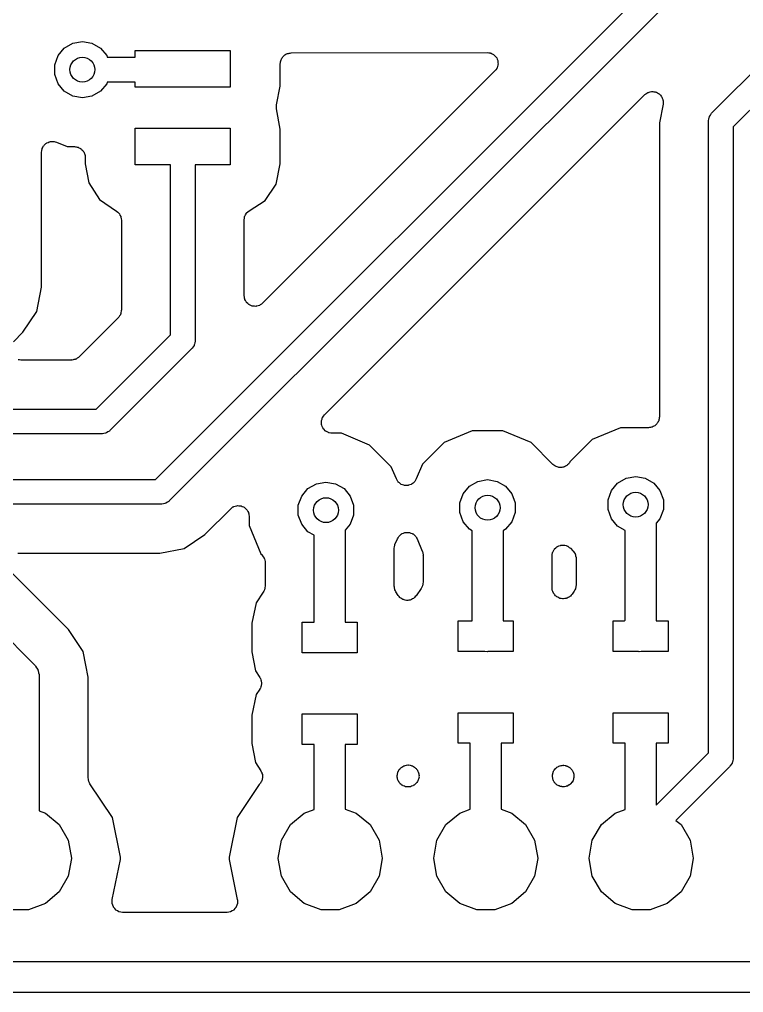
# Model space of a CAD drawing. Extents: x 91.8 to 190.7, y -114.3 to -59.5.
# Drawn here: x 167.14 to 178.97, y -113.23 to -97.33 of the extents above; entities that cross this region are included whole.
import ezdxf

# ---------------------------------------------------------------- set-up
doc = ezdxf.new("R2010")
doc.units = 0
doc.header["$MEASUREMENT"] = 0
doc.layers.add('BLACK', color=7, linetype='CONTINUOUS')

msp = doc.modelspace()

# ---------------------------------------------------------------- linework, layer by layer
at = {"layer": 'Black'}
for p, q in [((169.366, -104.847), (178.607, -95.6058)), ((178.954, -95.8337), (169.594, -105.194)), ((178.456, -98.8563), (180.171, -97.1419)), ((180.454, -97.4332), (178.803, -99.0842)), ((167.773, -97.9205), (167.875, -97.7984)), ((167.875, -97.7984), (168.013, -97.7187)), ((168.013, -97.7187), (168.17, -97.6911)), ((168.17, -97.6911), (168.327, -97.7187)), ((168.327, -97.7187), (168.465, -97.7984)), ((168.465, -97.7984), (168.567, -97.9205)), ((167.718, -98.0703), (167.773, -97.9205)), ((168.567, -97.9205), (168.577, -97.9468)), ((168.577, -97.9468), (169.035, -97.9468)), ((169.035, -97.9468), (169.035, -97.835)), ((169.035, -97.835), (170.585, -97.835)), ((170.585, -97.835), (170.585, -98.435)), ((171.422, -97.9777), (171.427, -97.9634)), ((171.427, -97.9634), (171.437, -97.9516)), ((171.437, -97.9516), (171.445, -97.9381)), ((171.445, -97.9381), (171.457, -97.9284)), ((171.457, -97.9284), (171.467, -97.9167)), ((171.467, -97.9167), (171.48, -97.9089)), ((171.48, -97.9089), (171.492, -97.899)), ((171.492, -97.899), (171.506, -97.8938)), ((171.506, -97.8938), (171.519, -97.8861)), ((171.519, -97.8861), (171.535, -97.8834)), ((171.535, -97.8834), (171.549, -97.8781)), ((171.549, -97.8781), (171.564, -97.8781)), ((171.564, -97.8781), (171.579, -97.8755)), ((171.579, -97.8755), (174.787, -97.8705)), ((174.787, -97.8705), (174.81, -97.8744)), ((174.81, -97.8744), (174.833, -97.8764)), ((174.833, -97.8764), (174.839, -97.8797)), ((174.839, -97.8797), (174.847, -97.881)), ((174.847, -97.881), (174.867, -97.8925)), ((174.867, -97.8925), (174.888, -97.9022)), ((174.888, -97.9022), (174.893, -97.9076)), ((174.893, -97.9076), (174.9, -97.9114)), ((174.9, -97.9114), (174.915, -97.929)), ((174.915, -97.929), (174.931, -97.9453)), ((174.931, -97.9453), (174.934, -97.9522)), ((174.934, -97.9522), (174.939, -97.958)), ((174.939, -97.958), (174.947, -97.9797)), ((167.718, -98.2297), (167.718, -98.0703)), ((171.404, -98.051), (171.407, -98.036)), ((171.404, -98.4174), (171.404, -98.051)), ((171.407, -98.0207), (171.412, -98.0062)), ((171.407, -98.036), (171.407, -98.0207)), ((171.412, -98.0062), (171.415, -97.9909)), ((171.415, -97.9909), (171.422, -97.9777)), ((174.942, -98.1264), (174.939, -98.1335)), ((174.946, -98.1201), (174.942, -98.1264)), ((174.952, -98.0979), (174.946, -98.1201)), ((174.947, -97.9797), (174.957, -98.0005)), ((174.96, -98.0762), (174.952, -98.0979)), ((174.957, -98.0005), (174.957, -98.0081)), ((174.957, -98.0081), (174.96, -98.0152)), ((174.96, -98.0152), (174.96, -98.0383)), ((174.96, -98.0383), (174.962, -98.0613)), ((174.962, -98.0613), (174.96, -98.0686)), ((174.96, -98.0686), (174.96, -98.0762)), ((167.773, -98.3795), (167.718, -98.2297)), ((174.911, -98.1701), (171.113, -101.968)), ((174.924, -98.1512), (174.911, -98.1701)), ((174.939, -98.1335), (174.924, -98.1512)), ((167.875, -98.5016), (167.773, -98.3795)), ((168.567, -98.3795), (168.465, -98.5016)), ((168.577, -98.3532), (168.567, -98.3795)), ((169.035, -98.3532), (168.577, -98.3532)), ((169.035, -98.435), (169.035, -98.3532)), ((170.585, -98.435), (169.035, -98.435)), ((171.342, -98.7229), (171.404, -98.4174)), ((168.013, -98.5813), (167.875, -98.5016)), ((168.17, -98.6089), (168.013, -98.5813)), ((168.327, -98.5813), (168.17, -98.6089)), ((168.465, -98.5016), (168.327, -98.5813)), ((172.125, -103.793), (177.36, -98.5584)), ((177.36, -98.5584), (177.368, -98.5528)), ((177.368, -98.5528), (177.375, -98.5456)), ((177.375, -98.5456), (177.393, -98.5355)), ((177.393, -98.5355), (177.41, -98.5234)), ((177.41, -98.5234), (177.42, -98.5209)), ((177.42, -98.5209), (177.428, -98.5163)), ((177.428, -98.5163), (177.449, -98.5131)), ((177.449, -98.5131), (177.469, -98.5076)), ((177.469, -98.5076), (177.479, -98.5085)), ((177.479, -98.5085), (177.488, -98.507)), ((177.488, -98.507), (177.509, -98.5111)), ((177.509, -98.5111), (177.53, -98.513)), ((177.53, -98.513), (177.539, -98.517)), ((177.539, -98.517), (177.548, -98.5189)), ((177.548, -98.5189), (177.566, -98.5298)), ((177.566, -98.5298), (177.585, -98.5387)), ((177.585, -98.5387), (177.592, -98.5455)), ((177.592, -98.5455), (177.6, -98.5505)), ((177.6, -98.5505), (177.613, -98.5669)), ((177.613, -98.5669), (177.628, -98.5818)), ((177.628, -98.5818), (177.632, -98.5905)), ((177.632, -98.5905), (177.638, -98.5981)), ((177.638, -98.5981), (177.645, -98.618)), ((171.341, -98.7292), (171.342, -98.7261)), ((171.341, -98.7565), (171.341, -98.7292)), ((171.341, -98.7838), (171.341, -98.7565)), ((171.342, -98.7261), (171.342, -98.7229)), ((177.657, -98.7167), (177.597, -99.0173)), ((177.645, -98.618), (177.654, -98.6371)), ((177.654, -98.6371), (177.655, -98.6466)), ((177.655, -98.6466), (177.658, -98.6558)), ((177.658, -98.6558), (177.657, -98.6768)), ((177.657, -98.6768), (177.659, -98.6978)), ((177.659, -98.6978), (177.657, -98.7071)), ((177.657, -98.7071), (177.657, -98.7167)), ((171.342, -98.7869), (171.341, -98.7838)), ((171.342, -98.7902), (171.342, -98.7869)), ((171.404, -99.1214), (171.342, -98.7902)), ((178.409, -98.9305), (178.414, -98.9228)), ((178.414, -98.9228), (178.416, -98.9141)), ((178.416, -98.9141), (178.431, -98.8924)), ((178.431, -98.8924), (178.444, -98.8694)), ((178.444, -98.8694), (178.451, -98.8636)), ((178.451, -98.8636), (178.456, -98.8563)), ((177.597, -99.0173), (177.597, -103.827)), ((178.397, -99), (178.398, -98.9912)), ((178.397, -109.316), (178.397, -99)), ((178.398, -98.9823), (178.404, -98.9567)), ((178.398, -98.9912), (178.398, -98.9823)), ((178.404, -98.9567), (178.409, -98.9305)), ((169.035, -99.705), (169.035, -99.105)), ((169.035, -99.105), (170.585, -99.105)), ((170.585, -99.105), (170.585, -99.705)), ((171.404, -99.6874), (171.404, -99.1214)), ((178.803, -99.0842), (178.803, -109.4)), ((167.531, -99.4029), (167.539, -99.3944)), ((167.539, -99.3944), (167.544, -99.3845)), ((167.544, -99.3845), (167.559, -99.3721)), ((167.559, -99.3721), (167.572, -99.358)), ((167.572, -99.358), (167.582, -99.3527)), ((167.582, -99.3527), (167.591, -99.3453)), ((167.591, -99.3453), (167.609, -99.3387)), ((167.609, -99.3387), (167.626, -99.3299)), ((167.626, -99.3299), (167.637, -99.3284)), ((167.637, -99.3284), (167.648, -99.3245)), ((167.648, -99.3245), (167.667, -99.3245)), ((167.667, -99.3245), (167.687, -99.322)), ((167.687, -99.322), (167.698, -99.3245)), ((167.698, -99.3245), (167.709, -99.3245)), ((167.709, -99.3245), (167.727, -99.331)), ((167.727, -99.331), (167.746, -99.3352)), ((167.746, -99.3352), (167.919, -99.407)), ((167.503, -99.4973), (167.507, -99.4784)), ((167.503, -101.703), (167.503, -99.4973)), ((167.507, -99.4592), (167.512, -99.4486)), ((167.507, -99.4784), (167.507, -99.4592)), ((167.512, -99.4486), (167.514, -99.4373)), ((167.514, -99.4373), (167.523, -99.4206)), ((167.523, -99.4206), (167.531, -99.4029)), ((167.919, -99.407), (168.041, -99.4071)), ((168.041, -99.4071), (168.056, -99.4098)), ((168.056, -99.4098), (168.071, -99.4098)), ((168.071, -99.4098), (168.085, -99.415)), ((168.085, -99.415), (168.101, -99.4177)), ((168.101, -99.4177), (168.114, -99.4254)), ((168.114, -99.4254), (168.128, -99.4306)), ((168.128, -99.4306), (168.14, -99.4405)), ((168.14, -99.4405), (168.153, -99.4482)), ((168.153, -99.4482), (168.163, -99.46)), ((168.163, -99.46), (168.175, -99.4698)), ((168.175, -99.4698), (168.183, -99.4831)), ((168.183, -99.4831), (168.192, -99.495)), ((168.192, -99.495), (168.198, -99.5093)), ((168.198, -99.5093), (168.205, -99.5226)), ((168.205, -99.5226), (168.208, -99.5378)), ((168.208, -99.5378), (168.213, -99.5523)), ((168.213, -99.5523), (168.213, -99.5675)), ((168.213, -99.5675), (168.216, -99.5826)), ((168.216, -99.5826), (168.216, -99.6886)), ((168.216, -99.6886), (168.275, -100)), ((169.607, -99.705), (169.035, -99.705)), ((169.607, -102.486), (169.607, -99.705)), ((170.585, -99.705), (170.013, -99.705)), ((170.013, -99.705), (170.013, -102.57)), ((171.336, -100.022), (171.404, -99.6874)), ((168.275, -100), (168.45, -100.274)), ((171.154, -100.29), (171.336, -100.022)), ((168.45, -100.274), (168.73, -100.465)), ((170.894, -100.457), (171.154, -100.29)), ((168.73, -100.465), (168.747, -100.482)), ((168.747, -100.482), (168.766, -100.497)), ((168.766, -100.497), (168.769, -100.503)), ((168.769, -100.503), (168.774, -100.508)), ((168.774, -100.508), (168.784, -100.529)), ((170.837, -100.522), (170.849, -100.498)), ((170.849, -100.498), (170.852, -100.495)), ((170.852, -100.495), (170.854, -100.492)), ((170.854, -100.492), (170.874, -100.475)), ((170.874, -100.475), (170.894, -100.457)), ((168.784, -100.529), (168.796, -100.55)), ((168.796, -100.55), (168.797, -100.556)), ((168.797, -100.556), (168.8, -100.562)), ((168.8, -100.562), (168.803, -100.586)), ((168.803, -100.586), (168.807, -100.61)), ((168.807, -100.61), (168.807, -102.082)), ((170.813, -100.604), (170.818, -100.579)), ((170.813, -101.844), (170.813, -100.604)), ((170.818, -100.579), (170.821, -100.552)), ((170.821, -100.552), (170.823, -100.549)), ((170.823, -100.549), (170.824, -100.544)), ((170.824, -100.544), (170.837, -100.522)), ((167.424, -102.103), (167.503, -101.703)), ((170.817, -101.867), (170.813, -101.844)), ((170.819, -101.89), (170.817, -101.867)), ((170.822, -101.897), (170.819, -101.89)), ((170.824, -101.904), (170.822, -101.897)), ((170.835, -101.924), (170.824, -101.904)), ((170.845, -101.945), (170.835, -101.924)), ((170.85, -101.95), (170.845, -101.945)), ((167.197, -102.442), (167.424, -102.103)), ((168.806, -102.097), (168.8, -102.119)), ((168.807, -102.082), (168.805, -102.089)), ((168.805, -102.089), (168.806, -102.097)), ((170.854, -101.957), (170.85, -101.95)), ((170.872, -101.972), (170.854, -101.957)), ((170.888, -101.988), (170.872, -101.972)), ((170.895, -101.991), (170.888, -101.988)), ((170.901, -101.996), (170.895, -101.991)), ((170.922, -102.004), (170.901, -101.996)), ((170.943, -102.014), (170.922, -102.004)), ((170.951, -102.015), (170.943, -102.014)), ((170.958, -102.017), (170.951, -102.015)), ((170.981, -102.017), (170.958, -102.017)), ((171.004, -102.019), (170.981, -102.017)), ((171.011, -102.017), (171.004, -102.019)), ((171.019, -102.017), (171.011, -102.017)), ((171.041, -102.009), (171.019, -102.017)), ((171.063, -102.003), (171.041, -102.009)), ((171.069, -101.999), (171.063, -102.003)), ((171.076, -101.996), (171.069, -101.999)), ((171.094, -101.982), (171.076, -101.996)), ((171.113, -101.968), (171.094, -101.982)), ((168.755, -102.206), (168.116, -102.845)), ((168.76, -102.2), (168.755, -102.206)), ((168.766, -102.195), (168.76, -102.2)), ((168.777, -102.175), (168.766, -102.195)), ((168.79, -102.156), (168.777, -102.175)), ((168.792, -102.148), (168.79, -102.156)), ((168.796, -102.142), (168.792, -102.148)), ((168.8, -102.119), (168.796, -102.142)), ((167.042, -102.597), (167.197, -102.442)), ((168.396, -103.697), (169.607, -102.486)), ((170.013, -102.57), (170.012, -102.579)), ((170.012, -102.579), (170.012, -102.588)), ((169.954, -102.714), (168.624, -104.044)), ((169.959, -102.706), (169.954, -102.714)), ((169.966, -102.701), (169.959, -102.706)), ((169.979, -102.678), (169.966, -102.701)), ((169.994, -102.656), (169.979, -102.678)), ((169.996, -102.647), (169.994, -102.656)), ((170.001, -102.639), (169.996, -102.647)), ((170.006, -102.613), (170.001, -102.639)), ((170.012, -102.588), (170.006, -102.613)), ((167.143, -102.893), (167.12, -102.891)), ((167.166, -102.897), (167.143, -102.893)), ((167.992, -102.897), (167.166, -102.897)), ((167.999, -102.895), (167.992, -102.897)), ((168.007, -102.896), (167.999, -102.895)), ((168.029, -102.89), (168.007, -102.896)), ((168.052, -102.886), (168.029, -102.89)), ((168.058, -102.882), (168.052, -102.886)), ((168.066, -102.88), (168.058, -102.882)), ((168.085, -102.867), (168.066, -102.88)), ((168.105, -102.856), (168.085, -102.867)), ((168.11, -102.85), (168.105, -102.856)), ((168.116, -102.845), (168.11, -102.85)), ((147.174, -103.697), (168.396, -103.697)), ((172.085, -103.865), (172.09, -103.843)), ((172.09, -103.843), (172.095, -103.837)), ((172.095, -103.837), (172.098, -103.83)), ((172.098, -103.83), (172.112, -103.812)), ((172.112, -103.812), (172.125, -103.793)), ((177.597, -103.827), (177.594, -103.843)), ((177.594, -103.843), (177.594, -103.858)), ((172.075, -103.902), (172.077, -103.895)), ((172.077, -103.925), (172.075, -103.902)), ((172.077, -103.887), (172.085, -103.865)), ((172.077, -103.895), (172.077, -103.887)), ((172.077, -103.948), (172.077, -103.925)), ((172.079, -103.955), (172.077, -103.948)), ((172.08, -103.963), (172.079, -103.955)), ((172.09, -103.984), (172.08, -103.963)), ((172.097, -104.005), (172.09, -103.984)), ((172.102, -104.011), (172.097, -104.005)), ((172.106, -104.018), (172.102, -104.011)), ((176.961, -104.003), (176.499, -104.194)), ((177.421, -104.003), (176.961, -104.003)), ((177.436, -104), (177.421, -104.003)), ((177.452, -104), (177.436, -104)), ((177.466, -103.995), (177.452, -104)), ((177.481, -103.992), (177.466, -103.995)), ((177.495, -103.985), (177.481, -103.992)), ((177.509, -103.979), (177.495, -103.985)), ((177.521, -103.97), (177.509, -103.979)), ((177.534, -103.962), (177.521, -103.97)), ((177.544, -103.95), (177.534, -103.962)), ((177.556, -103.94), (177.544, -103.95)), ((177.563, -103.927), (177.556, -103.94)), ((177.573, -103.915), (177.563, -103.927)), ((177.578, -103.901), (177.573, -103.915)), ((177.586, -103.888), (177.578, -103.901)), ((177.589, -103.872), (177.586, -103.888)), ((177.594, -103.858), (177.589, -103.872)), ((168.48, -104.103), (147.09, -104.103)), ((168.489, -104.102), (168.48, -104.103)), ((168.498, -104.102), (168.489, -104.102)), ((168.523, -104.096), (168.498, -104.102)), ((168.549, -104.091), (168.523, -104.096)), ((168.557, -104.086), (168.549, -104.091)), ((168.566, -104.084), (168.557, -104.086)), ((168.588, -104.069), (168.566, -104.084)), ((168.611, -104.056), (168.588, -104.069)), ((168.616, -104.049), (168.611, -104.056)), ((168.624, -104.044), (168.616, -104.049)), ((172.122, -104.034), (172.106, -104.018)), ((172.137, -104.052), (172.122, -104.034)), ((172.143, -104.056), (172.137, -104.052)), ((172.149, -104.061), (172.143, -104.056)), ((172.17, -104.071), (172.149, -104.061)), ((172.189, -104.082), (172.17, -104.071)), ((172.197, -104.084), (172.189, -104.082)), ((172.204, -104.087), (172.197, -104.084)), ((172.227, -104.089), (172.204, -104.087)), ((172.249, -104.093), (172.227, -104.089)), ((172.401, -104.093), (172.249, -104.093)), ((172.863, -104.285), (172.401, -104.093)), ((174.541, -104.053), (174.079, -104.244)), ((175.041, -104.053), (174.541, -104.053)), ((175.503, -104.245), (175.041, -104.053)), ((173.216, -104.639), (172.863, -104.285)), ((174.079, -104.244), (173.725, -104.597)), ((175.859, -104.602), (175.503, -104.245)), ((176.499, -104.194), (176.144, -104.548)), ((173.3, -104.84), (173.216, -104.639)), ((173.725, -104.597), (173.624, -104.84)), ((175.875, -104.613), (175.859, -104.602)), ((175.889, -104.626), (175.875, -104.613)), ((175.9, -104.63), (175.889, -104.626)), ((175.909, -104.637), (175.9, -104.63)), ((175.928, -104.642), (175.909, -104.637)), ((175.945, -104.649), (175.928, -104.642)), ((175.957, -104.65), (175.945, -104.649)), ((175.968, -104.653), (175.957, -104.65)), ((176.017, -104.648), (176.006, -104.652)), ((176.029, -104.647), (176.017, -104.648)), ((176.046, -104.639), (176.029, -104.647)), ((176.064, -104.633), (176.046, -104.639)), ((176.074, -104.626), (176.064, -104.633)), ((176.084, -104.622), (176.074, -104.626)), ((176.098, -104.608), (176.084, -104.622)), ((176.113, -104.596), (176.098, -104.608)), ((176.119, -104.587), (176.113, -104.596)), ((176.127, -104.578), (176.119, -104.587)), ((176.135, -104.561), (176.127, -104.578)), ((176.144, -104.548), (176.135, -104.561)), ((175.987, -104.651), (175.968, -104.653)), ((176.006, -104.652), (175.987, -104.651)), ((177.053, -104.829), (177.21, -104.801)), ((177.21, -104.801), (177.367, -104.829)), ((146.704, -104.847), (169.366, -104.847)), ((171.855, -104.998), (171.993, -104.919)), ((171.993, -104.919), (172.15, -104.891)), ((172.15, -104.891), (172.307, -104.919)), ((172.307, -104.919), (172.445, -104.998)), ((173.312, -104.859), (173.3, -104.84)), ((173.322, -104.88), (173.312, -104.859)), ((173.328, -104.885), (173.322, -104.88)), ((173.332, -104.891), (173.328, -104.885)), ((173.35, -104.905), (173.332, -104.891)), ((173.367, -104.921), (173.35, -104.905)), ((173.374, -104.924), (173.367, -104.921)), ((173.381, -104.928), (173.374, -104.924)), ((173.402, -104.935), (173.381, -104.928)), ((173.424, -104.944), (173.402, -104.935)), ((173.431, -104.945), (173.424, -104.944)), ((173.439, -104.947), (173.431, -104.945)), ((173.462, -104.946), (173.439, -104.947)), ((173.484, -104.947), (173.462, -104.946)), ((173.492, -104.945), (173.484, -104.947)), ((173.5, -104.944), (173.492, -104.945)), ((173.521, -104.935), (173.5, -104.944)), ((173.543, -104.929), (173.521, -104.935)), ((173.549, -104.924), (173.543, -104.929)), ((173.556, -104.921), (173.549, -104.924)), ((173.573, -104.906), (173.556, -104.921)), ((173.591, -104.892), (173.573, -104.906)), ((173.595, -104.885), (173.591, -104.892)), ((173.601, -104.88), (173.595, -104.885)), ((173.611, -104.86), (173.601, -104.88)), ((173.624, -104.84), (173.611, -104.86)), ((174.393, -105.081), (174.495, -104.958)), ((174.495, -104.958), (174.633, -104.879)), ((174.633, -104.879), (174.79, -104.851)), ((174.79, -104.851), (174.947, -104.879)), ((174.947, -104.879), (175.085, -104.958)), ((175.085, -104.958), (175.187, -105.081)), ((176.813, -105.031), (176.915, -104.908)), ((176.915, -104.908), (177.053, -104.829)), ((177.367, -104.829), (177.505, -104.908)), ((177.505, -104.908), (177.607, -105.031)), ((171.698, -105.27), (171.753, -105.121)), ((171.753, -105.121), (171.855, -104.998)), ((172.445, -104.998), (172.547, -105.121)), ((172.547, -105.121), (172.602, -105.27)), ((174.338, -105.23), (174.393, -105.081)), ((175.187, -105.081), (175.242, -105.23)), ((176.758, -105.18), (176.813, -105.031)), ((177.607, -105.031), (177.662, -105.18)), ((169.45, -105.253), (146.62, -105.253)), ((169.459, -105.252), (169.45, -105.253)), ((169.468, -105.252), (169.459, -105.252)), ((169.493, -105.246), (169.468, -105.252)), ((169.519, -105.241), (169.493, -105.246)), ((169.527, -105.236), (169.519, -105.241)), ((169.536, -105.234), (169.527, -105.236)), ((169.558, -105.219), (169.536, -105.234)), ((169.581, -105.206), (169.558, -105.219)), ((169.586, -105.199), (169.581, -105.206)), ((169.594, -105.194), (169.586, -105.199)), ((170.643, -105.291), (170.665, -105.285)), ((170.665, -105.285), (170.687, -105.277)), ((170.687, -105.277), (170.695, -105.277)), ((170.695, -105.277), (170.702, -105.275)), ((170.702, -105.275), (170.725, -105.277)), ((170.725, -105.277), (170.748, -105.277)), ((170.748, -105.277), (170.755, -105.28)), ((170.755, -105.28), (170.763, -105.28)), ((170.763, -105.28), (170.783, -105.29)), ((171.698, -105.43), (171.698, -105.27)), ((172.602, -105.27), (172.602, -105.43)), ((174.338, -105.39), (174.338, -105.23)), ((175.242, -105.23), (175.242, -105.39)), ((176.758, -105.34), (176.758, -105.18)), ((177.662, -105.18), (177.662, -105.34)), ((170.172, -105.747), (170.593, -105.326)), ((170.593, -105.326), (170.612, -105.312)), ((170.612, -105.312), (170.63, -105.298)), ((170.63, -105.298), (170.637, -105.295)), ((170.637, -105.295), (170.643, -105.291)), ((170.783, -105.29), (170.805, -105.298)), ((170.805, -105.298), (170.811, -105.303)), ((170.811, -105.303), (170.818, -105.306)), ((170.818, -105.306), (170.834, -105.322)), ((170.834, -105.322), (170.852, -105.337)), ((170.852, -105.337), (170.856, -105.344)), ((170.856, -105.344), (170.861, -105.349)), ((170.861, -105.349), (170.871, -105.37)), ((170.871, -105.37), (170.882, -105.39)), ((170.882, -105.39), (170.884, -105.397)), ((170.884, -105.397), (170.887, -105.404)), ((170.887, -105.404), (170.889, -105.427)), ((170.889, -105.427), (170.893, -105.45)), ((171.753, -105.579), (171.698, -105.43)), ((172.602, -105.43), (172.547, -105.579)), ((174.393, -105.539), (174.338, -105.39)), ((175.242, -105.39), (175.187, -105.539)), ((176.813, -105.489), (176.758, -105.34)), ((177.662, -105.34), (177.607, -105.489)), ((170.893, -105.45), (170.893, -105.599)), ((170.893, -105.599), (171.084, -106.061)), ((171.855, -105.702), (171.753, -105.579)), ((172.547, -105.579), (172.464, -105.679)), ((174.495, -105.662), (174.393, -105.539)), ((175.187, -105.539), (175.085, -105.662)), ((176.915, -105.612), (176.813, -105.489)), ((177.607, -105.489), (177.544, -105.565)), ((177.544, -105.565), (177.544, -107.16)), ((169.833, -105.974), (170.172, -105.747)), ((171.956, -105.76), (171.855, -105.702)), ((171.956, -107.18), (171.956, -105.76)), ((172.464, -105.679), (172.464, -107.18)), ((173.349, -105.768), (173.367, -105.754)), ((173.367, -105.754), (173.384, -105.739)), ((173.384, -105.739), (173.391, -105.736)), ((173.391, -105.736), (173.397, -105.731)), ((173.397, -105.731), (173.419, -105.724)), ((173.419, -105.724), (173.44, -105.716)), ((173.44, -105.716), (173.448, -105.715)), ((173.448, -105.715), (173.456, -105.713)), ((173.456, -105.713), (173.478, -105.714)), ((173.478, -105.714), (173.501, -105.713)), ((173.501, -105.713), (173.509, -105.715)), ((173.509, -105.715), (173.516, -105.716)), ((173.516, -105.716), (173.538, -105.725)), ((173.538, -105.725), (173.559, -105.732)), ((173.559, -105.732), (173.566, -105.736)), ((173.566, -105.736), (173.573, -105.739)), ((173.573, -105.739), (173.59, -105.755)), ((173.59, -105.755), (173.608, -105.769)), ((174.536, -105.685), (174.495, -105.662)), ((174.536, -107.16), (174.536, -105.685)), ((175.085, -105.662), (175.044, -105.685)), ((175.044, -105.685), (175.044, -107.16)), ((177.036, -105.681), (176.915, -105.612)), ((177.036, -107.15), (177.036, -105.681)), ((173.27, -105.947), (173.275, -105.92)), ((173.275, -105.92), (173.277, -105.917)), ((173.277, -105.913), (173.316, -105.82)), ((173.277, -105.917), (173.277, -105.913)), ((173.316, -105.82), (173.329, -105.8)), ((173.329, -105.8), (173.339, -105.78)), ((173.339, -105.78), (173.345, -105.775)), ((173.345, -105.775), (173.349, -105.768)), ((173.608, -105.769), (173.612, -105.775)), ((173.612, -105.775), (173.618, -105.78)), ((173.618, -105.78), (173.628, -105.801)), ((173.628, -105.801), (173.64, -105.82)), ((173.64, -105.82), (173.723, -106.019)), ((175.982, -105.925), (175.989, -105.922)), ((175.989, -105.922), (176.012, -105.922)), ((176.012, -105.922), (176.035, -105.921)), ((176.035, -105.921), (176.042, -105.922)), ((176.042, -105.922), (176.05, -105.922)), ((176.05, -105.922), (176.072, -105.93)), ((167.117, -106.053), (169.433, -106.053)), ((169.433, -106.053), (169.833, -105.974)), ((171.084, -106.061), (171.105, -106.082)), ((171.105, -106.082), (171.109, -106.089)), ((173.264, -105.973), (173.27, -105.947)), ((173.265, -105.977), (173.264, -105.973)), ((173.264, -105.98), (173.265, -105.977)), ((173.264, -106.59), (173.264, -105.98)), ((173.723, -106.019), (173.724, -106.023)), ((173.724, -106.023), (173.725, -106.026)), ((173.725, -106.026), (173.73, -106.052)), ((173.73, -106.052), (173.736, -106.079)), ((173.736, -106.079), (173.735, -106.082)), ((173.735, -106.082), (173.736, -106.086)), ((175.844, -106.095), (175.848, -106.073)), ((175.848, -106.073), (175.85, -106.05)), ((175.85, -106.05), (175.853, -106.043)), ((175.853, -106.043), (175.855, -106.035)), ((175.855, -106.035), (175.866, -106.015)), ((175.866, -106.015), (175.876, -105.995)), ((175.876, -105.995), (175.881, -105.989)), ((175.881, -105.989), (175.885, -105.983)), ((175.885, -105.983), (175.903, -105.968)), ((175.903, -105.968), (175.919, -105.951)), ((175.919, -105.951), (175.926, -105.948)), ((175.926, -105.948), (175.932, -105.943)), ((175.932, -105.943), (175.953, -105.935)), ((175.953, -105.935), (175.974, -105.926)), ((175.974, -105.926), (175.982, -105.925)), ((176.072, -105.93), (176.094, -105.936)), ((176.094, -105.936), (176.1, -105.941)), ((176.1, -105.941), (176.107, -105.943)), ((176.107, -105.943), (176.125, -105.958)), ((176.125, -105.958), (176.144, -105.971)), ((176.144, -105.971), (176.185, -106.012)), ((176.185, -106.012), (176.189, -106.019)), ((176.189, -106.019), (176.195, -106.024)), ((176.195, -106.024), (176.206, -106.044)), ((176.206, -106.044), (176.22, -106.062)), ((176.22, -106.062), (176.222, -106.07)), ((176.222, -106.07), (176.225, -106.076)), ((176.225, -106.076), (176.229, -106.099)), ((165.74, -106.23), (167.39, -107.88)), ((171.109, -106.089), (171.115, -106.094)), ((171.115, -106.094), (171.126, -106.113)), ((171.126, -106.113), (171.14, -106.132)), ((171.14, -106.132), (171.142, -106.14)), ((171.142, -106.14), (171.145, -106.146)), ((171.145, -106.146), (171.149, -106.169)), ((171.149, -106.169), (171.155, -106.191)), ((171.155, -106.191), (171.155, -106.199)), ((171.155, -106.199), (171.156, -106.206)), ((171.156, -106.206), (171.156, -106.593)), ((173.736, -106.086), (173.736, -106.529)), ((175.844, -106.617), (175.844, -106.095)), ((176.229, -106.099), (176.235, -106.121)), ((176.235, -106.121), (176.235, -106.129)), ((176.235, -106.129), (176.236, -106.136)), ((176.236, -106.136), (176.236, -106.573)), ((167.943, -107.302), (166.993, -106.353)), ((173.732, -106.551), (173.731, -106.572)), ((173.736, -106.529), (173.732, -106.551)), ((171.125, -106.692), (171.009, -106.863)), ((171.134, -106.672), (171.125, -106.692)), ((171.145, -106.653), (171.134, -106.672)), ((171.147, -106.644), (171.145, -106.653)), ((171.151, -106.636), (171.147, -106.644)), ((171.152, -106.614), (171.151, -106.636)), ((171.156, -106.593), (171.152, -106.614)), ((173.267, -106.609), (173.264, -106.59)), ((173.268, -106.629), (173.267, -106.609)), ((173.273, -106.639), (173.268, -106.629)), ((173.275, -106.65), (173.273, -106.639)), ((173.284, -106.667), (173.275, -106.65)), ((173.292, -106.685), (173.284, -106.667)), ((173.33, -106.745), (173.292, -106.685)), ((173.705, -106.628), (173.623, -106.749)), ((173.714, -106.608), (173.705, -106.628)), ((173.725, -106.589), (173.714, -106.608)), ((173.727, -106.58), (173.725, -106.589)), ((173.731, -106.572), (173.727, -106.58)), ((175.847, -106.636), (175.844, -106.617)), ((175.848, -106.655), (175.847, -106.636)), ((175.853, -106.666), (175.848, -106.655)), ((175.855, -106.677), (175.853, -106.666)), ((175.864, -106.693), (175.855, -106.677)), ((175.865, -106.695), (175.864, -106.693)), ((175.867, -106.701), (175.865, -106.695)), ((175.869, -106.704), (175.867, -106.701)), ((175.872, -106.711), (175.869, -106.704)), ((175.877, -106.72), (175.872, -106.711)), ((176.205, -106.672), (176.17, -106.724)), ((176.214, -106.652), (176.205, -106.672)), ((176.225, -106.633), (176.214, -106.652)), ((176.227, -106.624), (176.225, -106.633)), ((176.231, -106.616), (176.227, -106.624)), ((176.232, -106.595), (176.231, -106.616)), ((176.236, -106.573), (176.232, -106.595)), ((171.009, -106.863), (170.941, -107.198)), ((173.344, -106.759), (173.33, -106.745)), ((173.355, -106.775), (173.344, -106.759)), ((173.364, -106.781), (173.355, -106.775)), ((173.372, -106.789), (173.364, -106.781)), ((173.389, -106.798), (173.372, -106.789)), ((173.406, -106.81), (173.389, -106.798)), ((173.416, -106.812), (173.406, -106.81)), ((173.426, -106.817), (173.416, -106.812)), ((173.446, -106.82), (173.426, -106.817)), ((173.465, -106.825), (173.446, -106.82)), ((173.476, -106.824), (173.465, -106.825)), ((173.486, -106.825), (173.476, -106.824)), ((173.506, -106.821), (173.486, -106.825)), ((173.525, -106.819), (173.506, -106.821)), ((173.535, -106.814), (173.525, -106.819)), ((173.546, -106.812), (173.535, -106.814)), ((173.563, -106.801), (173.546, -106.812)), ((173.58, -106.792), (173.563, -106.801)), ((173.588, -106.785), (173.58, -106.792)), ((173.597, -106.779), (173.588, -106.785)), ((173.609, -106.763), (173.597, -106.779)), ((173.623, -106.749), (173.609, -106.763)), ((175.883, -106.727), (175.877, -106.72)), ((175.885, -106.729), (175.883, -106.727)), ((175.889, -106.733), (175.885, -106.729)), ((175.891, -106.734), (175.889, -106.733)), ((175.902, -106.75), (175.891, -106.734)), ((175.911, -106.757), (175.902, -106.75)), ((175.919, -106.765), (175.911, -106.757)), ((175.936, -106.774), (175.919, -106.765)), ((175.953, -106.785), (175.936, -106.774)), ((175.963, -106.788), (175.953, -106.785)), ((175.973, -106.793), (175.963, -106.788)), ((175.992, -106.795), (175.973, -106.793)), ((176.012, -106.8), (175.992, -106.795)), ((176.023, -106.799), (176.012, -106.8)), ((176.033, -106.8), (176.023, -106.799)), ((176.053, -106.796), (176.033, -106.8)), ((176.072, -106.794), (176.053, -106.796)), ((176.082, -106.789), (176.072, -106.794)), ((176.093, -106.787), (176.082, -106.789)), ((176.109, -106.776), (176.093, -106.787)), ((176.127, -106.768), (176.109, -106.776)), ((176.135, -106.76), (176.127, -106.768)), ((176.144, -106.754), (176.135, -106.76)), ((176.156, -106.738), (176.144, -106.754)), ((176.17, -106.724), (176.156, -106.738)), ((171.76, -107.68), (171.76, -107.18)), ((171.76, -107.18), (171.956, -107.18)), ((172.464, -107.18), (172.66, -107.18)), ((172.66, -107.18), (172.66, -107.68)), ((174.31, -107.66), (174.31, -107.16)), ((174.31, -107.16), (174.536, -107.16)), ((175.044, -107.16), (175.21, -107.16)), ((175.21, -107.16), (175.21, -107.66)), ((176.84, -107.66), (176.84, -107.16)), ((176.84, -107.16), (177.026, -107.16)), ((177.026, -107.16), (177.036, -107.15)), ((177.544, -107.16), (177.74, -107.16)), ((177.74, -107.16), (177.74, -107.66)), ((168.181, -107.658), (167.943, -107.302)), ((170.941, -107.198), (170.941, -107.664)), ((168.226, -107.885), (168.181, -107.658)), ((170.941, -107.664), (171, -107.975)), ((174.747, -107.66), (174.31, -107.66)), ((174.782, -107.663), (174.747, -107.66)), ((174.793, -107.66), (174.782, -107.663)), ((175.21, -107.66), (174.793, -107.66)), ((177.246, -107.66), (176.84, -107.66)), ((177.257, -107.66), (177.246, -107.66)), ((177.246, -107.66), (177.246, -107.66)), ((177.268, -107.663), (177.257, -107.66)), ((177.301, -107.66), (177.268, -107.663)), ((177.334, -107.66), (177.301, -107.66)), ((177.74, -107.66), (177.334, -107.66)), ((177.334, -107.66), (177.334, -107.66)), ((172.166, -107.68), (171.76, -107.68)), ((172.254, -107.68), (172.166, -107.68)), ((172.166, -107.68), (172.166, -107.68)), ((172.66, -107.68), (172.254, -107.68)), ((172.254, -107.68), (172.254, -107.68)), ((167.39, -107.88), (167.396, -107.89)), ((167.396, -107.89), (167.405, -107.897)), ((167.405, -107.897), (167.421, -107.925)), ((167.421, -107.925), (167.44, -107.953)), ((167.44, -107.953), (167.443, -107.963)), ((167.443, -107.963), (167.449, -107.973)), ((167.449, -107.973), (167.454, -108.006)), ((168.264, -108.077), (168.226, -107.885)), ((171, -107.975), (171.069, -108.084)), ((167.454, -108.006), (167.463, -108.038)), ((167.463, -108.038), (167.462, -108.049)), ((167.462, -108.049), (167.464, -108.06)), ((167.464, -108.06), (167.464, -110.264)), ((168.264, -109.726), (168.264, -108.077)), ((171.069, -108.084), (171.074, -108.094)), ((171.074, -108.094), (171.08, -108.103)), ((171.08, -108.103), (171.085, -108.122)), ((171.085, -108.122), (171.093, -108.14)), ((171.093, -108.14), (171.093, -108.151)), ((171.067, -108.278), (171.009, -108.363)), ((171.071, -108.268), (171.067, -108.278)), ((171.078, -108.259), (171.071, -108.268)), ((171.084, -108.24), (171.078, -108.259)), ((171.092, -108.222), (171.084, -108.24)), ((171.093, -108.211), (171.092, -108.222)), ((171.093, -108.151), (171.096, -108.162)), ((171.096, -108.201), (171.093, -108.211)), ((171.096, -108.162), (171.095, -108.181)), ((171.095, -108.181), (171.096, -108.201)), ((171.009, -108.363), (170.941, -108.698)), ((170.941, -108.698), (170.941, -109.164)), ((171.76, -109.18), (171.76, -108.68)), ((171.76, -108.68), (172.166, -108.68)), ((172.166, -108.68), (172.166, -108.68)), ((172.166, -108.68), (172.254, -108.68)), ((172.254, -108.68), (172.66, -108.68)), ((172.254, -108.68), (172.254, -108.68)), ((172.66, -108.68), (172.66, -109.18)), ((174.31, -109.16), (174.31, -108.66)), ((174.31, -108.66), (174.716, -108.66)), ((174.716, -108.66), (174.716, -108.66)), ((174.716, -108.66), (174.804, -108.66)), ((174.804, -108.66), (175.21, -108.66)), ((174.804, -108.66), (174.804, -108.66)), ((175.21, -108.66), (175.21, -109.16)), ((176.84, -109.16), (176.84, -108.66)), ((176.84, -108.66), (177.246, -108.66)), ((177.246, -108.66), (177.246, -108.66)), ((177.246, -108.66), (177.334, -108.66)), ((177.334, -108.66), (177.334, -108.66)), ((177.334, -108.66), (177.74, -108.66)), ((177.74, -108.66), (177.74, -109.16)), ((170.941, -109.164), (171, -109.475)), ((171.956, -109.18), (171.76, -109.18)), ((171.956, -110.242), (171.956, -109.18)), ((172.66, -109.18), (172.464, -109.18)), ((172.464, -109.18), (172.464, -110.235)), ((174.506, -109.16), (174.31, -109.16)), ((174.506, -110.238), (174.506, -109.16)), ((175.21, -109.16), (175.014, -109.16)), ((175.014, -109.16), (175.014, -110.238)), ((177.036, -109.16), (176.84, -109.16)), ((177.036, -110.242), (177.036, -109.16)), ((177.74, -109.16), (177.544, -109.16)), ((177.544, -109.16), (177.544, -110.169)), ((177.544, -110.169), (178.397, -109.316)), ((178.802, -109.418), (178.796, -109.443)), ((178.803, -109.4), (178.802, -109.409)), ((178.802, -109.409), (178.802, -109.418)), ((171, -109.475), (171.087, -109.612)), ((173.357, -109.581), (173.36, -109.576)), ((173.36, -109.576), (173.363, -109.574)), ((173.363, -109.574), (173.373, -109.561)), ((173.373, -109.561), (173.382, -109.555)), ((173.382, -109.555), (173.39, -109.548)), ((173.39, -109.548), (173.407, -109.539)), ((173.407, -109.539), (173.424, -109.528)), ((173.424, -109.528), (173.435, -109.526)), ((173.435, -109.526), (173.445, -109.521)), ((173.445, -109.521), (173.464, -109.519)), ((173.464, -109.519), (173.484, -109.515)), ((173.484, -109.515), (173.494, -109.516)), ((173.494, -109.516), (173.505, -109.515)), ((173.505, -109.515), (173.524, -109.52)), ((173.524, -109.52), (173.544, -109.523)), ((173.544, -109.523), (173.554, -109.528)), ((173.554, -109.528), (173.564, -109.53)), ((173.564, -109.53), (173.581, -109.541)), ((173.581, -109.541), (173.598, -109.551)), ((173.598, -109.551), (173.606, -109.559)), ((173.606, -109.559), (173.615, -109.565)), ((173.615, -109.565), (173.621, -109.573)), ((173.621, -109.573), (173.622, -109.574)), ((173.622, -109.574), (173.628, -109.582)), ((175.89, -109.586), (175.898, -109.574)), ((175.898, -109.574), (175.902, -109.571)), ((175.902, -109.571), (175.906, -109.566)), ((175.906, -109.566), (175.915, -109.56)), ((175.915, -109.56), (175.923, -109.552)), ((175.923, -109.552), (175.937, -109.545)), ((175.937, -109.545), (175.947, -109.538)), ((175.947, -109.538), (175.951, -109.537)), ((175.951, -109.537), (175.957, -109.533)), ((175.957, -109.533), (175.968, -109.531)), ((175.968, -109.531), (175.978, -109.526)), ((175.978, -109.526), (175.995, -109.524)), ((175.995, -109.524), (176.005, -109.521)), ((176.005, -109.521), (176.009, -109.522)), ((176.009, -109.522), (176.017, -109.52)), ((176.017, -109.52), (176.027, -109.521)), ((176.027, -109.521), (176.038, -109.52)), ((176.038, -109.52), (176.057, -109.525)), ((176.057, -109.525), (176.066, -109.525)), ((176.066, -109.525), (176.068, -109.526)), ((176.068, -109.526), (176.077, -109.527)), ((176.077, -109.527), (176.087, -109.532)), ((176.087, -109.532), (176.097, -109.535)), ((176.097, -109.535), (176.114, -109.546)), ((176.114, -109.546), (176.122, -109.55)), ((176.122, -109.55), (176.124, -109.551)), ((176.124, -109.551), (176.125, -109.552)), ((176.125, -109.552), (176.131, -109.555)), ((176.131, -109.555), (176.139, -109.563)), ((176.139, -109.563), (176.148, -109.57)), ((176.148, -109.57), (176.158, -109.584)), ((178.744, -109.544), (177.867, -110.42)), ((178.749, -109.536), (178.744, -109.544)), ((178.756, -109.531), (178.749, -109.536)), ((178.769, -109.508), (178.756, -109.531)), ((178.784, -109.486), (178.769, -109.508)), ((178.786, -109.477), (178.784, -109.486)), ((178.791, -109.469), (178.786, -109.477)), ((178.796, -109.443), (178.791, -109.469)), ((168.268, -109.747), (168.264, -109.726)), ((171.087, -109.612), (171.093, -109.624)), ((171.093, -109.624), (171.1, -109.636)), ((171.1, -109.636), (171.104, -109.652)), ((171.104, -109.652), (171.111, -109.668)), ((171.114, -109.729), (171.11, -109.742)), ((171.111, -109.668), (171.111, -109.682)), ((171.111, -109.682), (171.115, -109.695)), ((171.115, -109.695), (171.113, -109.712)), ((171.113, -109.712), (171.114, -109.729)), ((173.312, -109.686), (173.316, -109.67)), ((173.313, -109.7), (173.312, -109.686)), ((173.312, -109.715), (173.313, -109.7)), ((173.317, -109.73), (173.312, -109.715)), ((173.316, -109.67), (173.317, -109.654)), ((173.317, -109.654), (173.323, -109.641)), ((173.319, -109.747), (173.317, -109.73)), ((173.323, -109.641), (173.326, -109.627)), ((173.326, -109.627), (173.334, -109.615)), ((173.334, -109.615), (173.336, -109.61)), ((173.336, -109.61), (173.338, -109.607)), ((173.338, -109.607), (173.342, -109.599)), ((173.342, -109.599), (173.347, -109.591)), ((173.347, -109.591), (173.357, -109.581)), ((173.628, -109.582), (173.64, -109.595)), ((173.64, -109.595), (173.643, -109.601)), ((173.643, -109.601), (173.647, -109.61)), ((173.647, -109.61), (173.65, -109.614)), ((173.65, -109.614), (173.651, -109.617)), ((173.651, -109.617), (173.656, -109.625)), ((173.656, -109.625), (173.66, -109.641)), ((173.66, -109.641), (173.667, -109.657)), ((173.666, -109.731), (173.664, -109.745)), ((173.67, -109.718), (173.666, -109.731)), ((173.667, -109.657), (173.667, -109.671)), ((173.667, -109.671), (173.671, -109.684)), ((173.671, -109.684), (173.669, -109.701)), ((173.669, -109.701), (173.67, -109.718)), ((175.849, -109.684), (175.851, -109.677)), ((175.851, -109.699), (175.849, -109.684)), ((175.85, -109.713), (175.851, -109.699)), ((175.854, -109.726), (175.85, -109.713)), ((175.851, -109.673), (175.854, -109.665)), ((175.851, -109.677), (175.851, -109.673)), ((175.854, -109.652), (175.86, -109.639)), ((175.854, -109.665), (175.854, -109.652)), ((175.854, -109.734), (175.854, -109.726)), ((175.855, -109.737), (175.854, -109.734)), ((175.856, -109.745), (175.855, -109.737)), ((175.86, -109.639), (175.864, -109.625)), ((175.864, -109.625), (175.867, -109.62)), ((175.867, -109.62), (175.869, -109.615)), ((175.869, -109.615), (175.875, -109.607)), ((175.875, -109.607), (175.88, -109.597)), ((175.88, -109.596), (175.89, -109.586)), ((175.88, -109.597), (175.88, -109.596)), ((176.158, -109.584), (176.168, -109.593)), ((176.168, -109.593), (176.17, -109.597)), ((176.17, -109.597), (176.173, -109.6)), ((176.173, -109.6), (176.174, -109.602)), ((176.174, -109.602), (176.178, -109.612)), ((176.178, -109.612), (176.183, -109.619)), ((176.183, -109.619), (176.187, -109.632)), ((176.187, -109.632), (176.195, -109.648)), ((176.195, -109.738), (176.193, -109.743)), ((176.195, -109.648), (176.195, -109.653)), ((176.195, -109.653), (176.198, -109.658)), ((176.2, -109.719), (176.195, -109.736)), ((176.195, -109.736), (176.195, -109.738)), ((176.198, -109.658), (176.198, -109.672)), ((176.198, -109.672), (176.2, -109.678)), ((176.2, -109.678), (176.199, -109.686)), ((176.199, -109.686), (176.202, -109.709)), ((176.202, -109.709), (176.2, -109.714)), ((176.2, -109.714), (176.2, -109.719)), ((168.269, -109.768), (168.268, -109.747)), ((168.273, -109.777), (168.269, -109.768)), ((168.275, -109.786), (168.273, -109.777)), ((168.285, -109.805), (168.275, -109.786)), ((168.294, -109.824), (168.285, -109.805)), ((168.661, -110.374), (168.294, -109.824)), ((171.059, -109.835), (170.699, -110.374)), ((171.069, -109.822), (171.059, -109.835)), ((171.081, -109.81), (171.069, -109.822)), ((171.087, -109.798), (171.081, -109.81)), ((171.096, -109.787), (171.087, -109.798)), ((171.101, -109.771), (171.096, -109.787)), ((171.108, -109.756), (171.101, -109.771)), ((171.11, -109.742), (171.108, -109.756)), ((173.325, -109.76), (173.319, -109.747)), ((173.329, -109.774), (173.325, -109.76)), ((173.338, -109.787), (173.329, -109.774)), ((173.346, -109.801), (173.338, -109.787)), ((173.356, -109.811), (173.346, -109.801)), ((173.364, -109.823), (173.356, -109.811)), ((173.378, -109.832), (173.364, -109.823)), ((173.39, -109.843), (173.378, -109.832)), ((173.393, -109.845), (173.39, -109.843)), ((173.403, -109.85), (173.393, -109.845)), ((173.412, -109.857), (173.403, -109.85)), ((173.431, -109.862), (173.412, -109.857)), ((173.448, -109.87), (173.431, -109.862)), ((173.46, -109.871), (173.448, -109.87)), ((173.471, -109.874), (173.46, -109.871)), ((173.49, -109.873), (173.471, -109.874)), ((173.509, -109.874), (173.49, -109.873)), ((173.52, -109.871), (173.509, -109.874)), ((173.532, -109.87), (173.52, -109.871)), ((173.549, -109.862), (173.532, -109.87)), ((173.568, -109.857), (173.549, -109.862)), ((173.577, -109.85), (173.568, -109.857)), ((173.587, -109.845), (173.577, -109.85)), ((173.593, -109.842), (173.587, -109.845)), ((173.603, -109.832), (173.593, -109.842)), ((173.615, -109.825), (173.603, -109.832)), ((173.625, -109.811), (173.615, -109.825)), ((173.637, -109.8), (173.625, -109.811)), ((173.643, -109.787), (173.637, -109.8)), ((173.652, -109.776), (173.643, -109.787)), ((173.657, -109.76), (173.652, -109.776)), ((173.664, -109.745), (173.657, -109.76)), ((175.862, -109.758), (175.856, -109.745)), ((175.866, -109.772), (175.862, -109.758)), ((175.875, -109.784), (175.866, -109.772)), ((175.877, -109.79), (175.875, -109.784)), ((175.879, -109.792), (175.877, -109.79)), ((175.88, -109.793), (175.879, -109.792)), ((175.883, -109.8), (175.88, -109.793)), ((175.893, -109.81), (175.883, -109.8)), ((175.902, -109.821), (175.893, -109.81)), ((175.913, -109.829), (175.902, -109.821)), ((175.92, -109.837), (175.913, -109.829)), ((175.924, -109.839), (175.92, -109.837)), ((175.927, -109.842), (175.924, -109.839)), ((175.929, -109.843), (175.927, -109.842)), ((175.942, -109.849), (175.929, -109.843)), ((175.952, -109.856), (175.942, -109.849)), ((175.962, -109.858), (175.952, -109.856)), ((175.974, -109.865), (175.962, -109.858)), ((175.98, -109.865), (175.974, -109.865)), ((175.985, -109.868), (175.98, -109.865)), ((176.003, -109.869), (175.985, -109.868)), ((176.011, -109.871), (176.003, -109.869)), ((176.018, -109.87), (176.011, -109.871)), ((176.035, -109.872), (176.018, -109.87)), ((176.04, -109.871), (176.035, -109.872)), ((176.045, -109.872), (176.04, -109.871)), ((176.067, -109.865), (176.045, -109.872)), ((176.072, -109.865), (176.067, -109.865)), ((176.075, -109.863), (176.072, -109.865)), ((176.094, -109.859), (176.075, -109.863)), ((176.099, -109.856), (176.094, -109.859)), ((176.104, -109.855), (176.099, -109.856)), ((176.124, -109.84), (176.104, -109.855)), ((176.127, -109.838), (176.124, -109.84)), ((176.128, -109.837), (176.127, -109.838)), ((176.146, -109.826), (176.128, -109.837)), ((176.149, -109.822), (176.146, -109.826)), ((176.153, -109.818), (176.149, -109.822)), ((176.167, -109.798), (176.153, -109.818)), ((176.168, -109.796), (176.167, -109.798)), ((176.169, -109.795), (176.168, -109.796)), ((176.17, -109.794), (176.169, -109.795)), ((176.182, -109.777), (176.17, -109.793)), ((176.17, -109.793), (176.17, -109.794)), ((176.184, -109.772), (176.182, -109.777)), ((176.187, -109.768), (176.184, -109.772)), ((176.193, -109.743), (176.187, -109.768)), ((176.193, -109.743), (176.193, -109.743)), ((167.464, -110.264), (167.565, -110.301)), ((167.565, -110.301), (167.791, -110.49)), ((168.79, -111.022), (168.661, -110.374)), ((170.699, -110.374), (170.57, -111.022)), ((171.569, -110.49), (171.795, -110.301)), ((171.795, -110.301), (171.956, -110.242)), ((172.464, -110.235), (172.645, -110.301)), ((172.645, -110.301), (172.871, -110.49)), ((174.109, -110.49), (174.335, -110.301)), ((174.335, -110.301), (174.506, -110.238)), ((175.014, -110.238), (175.185, -110.301)), ((175.185, -110.301), (175.411, -110.49)), ((176.649, -110.49), (176.875, -110.301)), ((176.875, -110.301), (177.036, -110.242)), ((167.791, -110.49), (167.939, -110.746)), ((171.421, -110.746), (171.569, -110.49)), ((172.871, -110.49), (173.019, -110.746)), ((173.961, -110.746), (174.109, -110.49)), ((175.411, -110.49), (175.559, -110.746)), ((176.501, -110.746), (176.649, -110.49)), ((177.867, -110.42), (177.951, -110.49)), ((177.951, -110.49), (178.099, -110.746)), ((167.939, -110.746), (167.99, -111.037)), ((171.37, -111.037), (171.421, -110.746)), ((173.019, -110.746), (173.07, -111.037)), ((173.91, -111.037), (173.961, -110.746)), ((175.559, -110.746), (175.61, -111.037)), ((176.45, -111.037), (176.501, -110.746)), ((178.099, -110.746), (178.15, -111.037)), ((167.99, -111.043), (167.939, -111.334)), ((167.99, -111.037), (167.99, -111.043)), ((168.659, -111.716), (168.79, -111.058)), ((168.79, -111.058), (168.79, -111.022)), ((170.57, -111.022), (170.57, -111.058)), ((170.57, -111.058), (170.701, -111.716)), ((171.37, -111.043), (171.37, -111.037)), ((171.421, -111.334), (171.37, -111.043)), ((173.07, -111.043), (173.019, -111.334)), ((173.07, -111.037), (173.07, -111.043)), ((173.91, -111.043), (173.91, -111.037)), ((173.961, -111.334), (173.91, -111.043)), ((175.61, -111.043), (175.559, -111.334)), ((175.61, -111.037), (175.61, -111.043)), ((176.45, -111.043), (176.45, -111.037)), ((176.501, -111.334), (176.45, -111.043)), ((178.15, -111.043), (178.099, -111.334)), ((178.15, -111.037), (178.15, -111.043)), ((167.939, -111.334), (167.791, -111.59)), ((171.569, -111.59), (171.421, -111.334)), ((173.019, -111.334), (172.871, -111.59)), ((174.109, -111.59), (173.961, -111.334)), ((175.559, -111.334), (175.411, -111.59)), ((176.649, -111.59), (176.501, -111.334)), ((178.099, -111.334), (177.951, -111.59)), ((167.791, -111.59), (167.565, -111.779)), ((171.795, -111.779), (171.569, -111.59)), ((172.871, -111.59), (172.645, -111.779)), ((174.335, -111.779), (174.109, -111.59)), ((175.411, -111.59), (175.185, -111.779)), ((176.875, -111.779), (176.649, -111.59)), ((177.951, -111.59), (177.725, -111.779)), ((167.565, -111.779), (167.288, -111.88)), ((168.658, -111.72), (168.659, -111.718)), ((168.658, -111.749), (168.658, -111.72)), ((168.658, -111.777), (168.658, -111.749)), ((168.658, -111.779), (168.658, -111.777)), ((168.658, -111.781), (168.658, -111.779)), ((168.668, -111.808), (168.658, -111.781)), ((168.659, -111.718), (168.659, -111.716)), ((170.702, -111.781), (170.692, -111.808)), ((170.701, -111.716), (170.701, -111.718)), ((170.701, -111.718), (170.702, -111.72)), ((170.702, -111.72), (170.702, -111.749)), ((170.702, -111.749), (170.702, -111.777)), ((170.702, -111.777), (170.702, -111.779)), ((170.702, -111.779), (170.702, -111.781)), ((172.072, -111.88), (171.795, -111.779)), ((172.645, -111.779), (172.368, -111.88)), ((174.612, -111.88), (174.335, -111.779)), ((175.185, -111.779), (174.908, -111.88)), ((177.152, -111.88), (176.875, -111.779)), ((177.725, -111.779), (177.448, -111.88)), ((167.288, -111.88), (166.992, -111.88)), ((168.677, -111.835), (168.668, -111.808)), ((168.679, -111.836), (168.677, -111.835)), ((168.679, -111.838), (168.679, -111.836)), ((168.698, -111.86), (168.679, -111.838)), ((168.716, -111.882), (168.698, -111.86)), ((168.717, -111.883), (168.716, -111.882)), ((168.718, -111.885), (168.717, -111.883)), ((168.743, -111.899), (168.718, -111.885)), ((168.768, -111.914), (168.743, -111.899)), ((168.77, -111.914), (168.768, -111.914)), ((168.771, -111.915), (168.77, -111.914)), ((168.799, -111.92), (168.771, -111.915)), ((168.827, -111.926), (168.799, -111.92)), ((168.829, -111.926), (168.827, -111.926)), ((168.831, -111.926), (168.829, -111.926)), ((170.529, -111.926), (168.831, -111.926)), ((170.531, -111.926), (170.529, -111.926)), ((170.533, -111.926), (170.531, -111.926)), ((170.561, -111.92), (170.533, -111.926)), ((170.589, -111.915), (170.561, -111.92)), ((170.59, -111.914), (170.589, -111.915)), ((170.592, -111.914), (170.59, -111.914)), ((170.617, -111.899), (170.592, -111.914)), ((170.642, -111.885), (170.617, -111.899)), ((170.643, -111.883), (170.642, -111.885)), ((170.644, -111.882), (170.643, -111.883)), ((170.662, -111.86), (170.644, -111.882)), ((170.681, -111.838), (170.662, -111.86)), ((170.683, -111.835), (170.681, -111.836)), ((170.681, -111.836), (170.681, -111.838)), ((170.692, -111.808), (170.683, -111.835)), ((172.368, -111.88), (172.072, -111.88)), ((174.908, -111.88), (174.612, -111.88)), ((177.448, -111.88), (177.152, -111.88)), ((166.315, -112.726), (167.8, -112.726)), ((167.8, -112.726), (172.86, -112.726)), ((172.86, -112.726), (184.601, -112.726)), ((167.8, -113.234), (166.21, -113.234)), ((172.86, -113.234), (167.8, -113.234)), ((185.028, -113.234), (172.86, -113.234))]:
    msp.add_line(p, q, dxfattribs=at)
for centre in [(168.17, -98.15), (174.79, -105.31), (177.21, -105.26), (172.15, -105.35)]:
    msp.add_circle(centre, 0.2032, dxfattribs=at)

doc.saveas('drawing.dxf')
